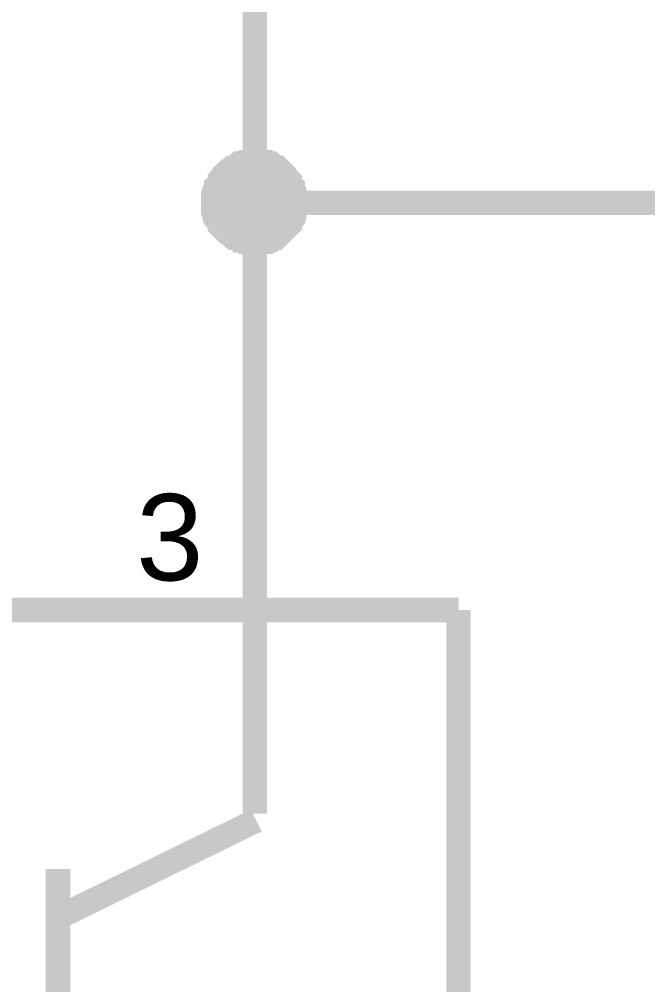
# Model space of a CAD drawing. Header units: millimetres. Extents: x -2024 to 917, y -725 to 13.
# Drawn here: x -1981.77 to -1974.06, y -621.27 to -609.42 of the extents above; entities that cross this region are included whole.
import ezdxf

# ---------------------------------------------------------------- set-up
doc = ezdxf.new("R2010")
doc.units = ezdxf.units.MM
doc.styles.get("Standard").update_dxf_attribs({"font": 'arial.ttf'})

msp = doc.modelspace()

# ---------------------------------------------------------------- linework, layer by layer
at = {"color": 7}
for points, const_width in [([(-1978.879, -609.174), (-1978.879, -611.675), (-1978.879, -614.175)], 0.3), ([(-1979.393, -611.675), (-1979.393, -611.641), (-1979.393, -611.625), (-1979.393, -611.592), (-1979.376, -611.575), (-1979.376, -611.542), (-1979.376, -611.526), (-1979.359, -611.492), (-1979.359, -611.476), (-1979.343, -611.459), (-1979.326, -611.426), (-1979.31, -611.41), (-1979.31, -611.393), (-1979.293, -611.377), (-1979.277, -611.343), (-1979.26, -611.327), (-1979.244, -611.31), (-1979.227, -611.294), (-1979.21, -611.277), (-1979.177, -611.261), (-1979.161, -611.244), (-1979.144, -611.244), (-1979.128, -611.227), (-1979.095, -611.211), (-1979.078, -611.194), (-1979.061, -611.194), (-1979.028, -611.178), (-1979.012, -611.178), (-1978.979, -611.178), (-1978.962, -611.161), (-1978.929, -611.161), (-1978.913, -611.161), (-1978.879, -611.161)], 0.3), ([(-1979.393, -611.675), (-1979.393, -611.641), (-1979.393, -611.625), (-1979.393, -611.592), (-1979.376, -611.575), (-1979.376, -611.542), (-1979.376, -611.526), (-1979.359, -611.492), (-1979.359, -611.476), (-1979.343, -611.459), (-1979.326, -611.426), (-1979.31, -611.41), (-1979.31, -611.393), (-1979.293, -611.377), (-1979.277, -611.343), (-1979.26, -611.327), (-1979.244, -611.31), (-1979.227, -611.294), (-1979.21, -611.277), (-1979.177, -611.261), (-1979.161, -611.244), (-1979.144, -611.244), (-1979.128, -611.227), (-1979.095, -611.211), (-1979.078, -611.194), (-1979.061, -611.194), (-1979.028, -611.178), (-1979.012, -611.178), (-1978.979, -611.178), (-1978.962, -611.161), (-1978.929, -611.161), (-1978.913, -611.161), (-1978.879, -611.161)], 0.3), ([(-1979.393, -611.675), (-1979.393, -611.641), (-1979.393, -611.625), (-1979.393, -611.592), (-1979.376, -611.575), (-1979.376, -611.542), (-1979.376, -611.526), (-1979.359, -611.492), (-1979.359, -611.476), (-1979.343, -611.459), (-1979.326, -611.426), (-1979.31, -611.41), (-1979.31, -611.393), (-1979.293, -611.377), (-1979.277, -611.343), (-1979.26, -611.327), (-1979.244, -611.31), (-1979.227, -611.294), (-1979.21, -611.277), (-1979.177, -611.261), (-1979.161, -611.244), (-1979.144, -611.244), (-1979.128, -611.227), (-1979.095, -611.211), (-1979.078, -611.194), (-1979.061, -611.194), (-1979.028, -611.178), (-1979.012, -611.178), (-1978.979, -611.178), (-1978.962, -611.161), (-1978.929, -611.161), (-1978.913, -611.161), (-1978.879, -611.161)], 0.3), ([(-1979.393, -611.675), (-1979.393, -611.641), (-1979.393, -611.625), (-1979.393, -611.592), (-1979.376, -611.575), (-1979.376, -611.542), (-1979.376, -611.526), (-1979.359, -611.492), (-1979.359, -611.476), (-1979.343, -611.459), (-1979.326, -611.426), (-1979.31, -611.41), (-1979.31, -611.393), (-1979.293, -611.377), (-1979.277, -611.343), (-1979.26, -611.327), (-1979.244, -611.31), (-1979.227, -611.294), (-1979.21, -611.277), (-1979.177, -611.261), (-1979.161, -611.244), (-1979.144, -611.244), (-1979.128, -611.227), (-1979.095, -611.211), (-1979.078, -611.194), (-1979.061, -611.194), (-1979.028, -611.178), (-1979.012, -611.178), (-1978.979, -611.178), (-1978.962, -611.161), (-1978.929, -611.161), (-1978.913, -611.161), (-1978.879, -611.161)], 0.3), ([(-1978.879, -611.161), (-1978.879, -611.161)], 0.3), ([(-1978.879, -611.161), (-1978.846, -611.161), (-1978.83, -611.161), (-1978.797, -611.161), (-1978.78, -611.178), (-1978.747, -611.178), (-1978.73, -611.178), (-1978.714, -611.194), (-1978.681, -611.194), (-1978.664, -611.211), (-1978.648, -611.227), (-1978.615, -611.244), (-1978.598, -611.244), (-1978.582, -611.261), (-1978.565, -611.277), (-1978.548, -611.294), (-1978.532, -611.31), (-1978.515, -611.327), (-1978.499, -611.343), (-1978.482, -611.377), (-1978.466, -611.393), (-1978.449, -611.41), (-1978.449, -611.426), (-1978.433, -611.459), (-1978.416, -611.476), (-1978.416, -611.492), (-1978.399, -611.526), (-1978.399, -611.542), (-1978.399, -611.575), (-1978.383, -611.592), (-1978.383, -611.625), (-1978.383, -611.641), (-1978.383, -611.675)], 0.3), ([(-1978.879, -611.161), (-1978.879, -611.161)], 0.3), ([(-1978.879, -611.161), (-1978.846, -611.161), (-1978.83, -611.161), (-1978.797, -611.161), (-1978.78, -611.178), (-1978.747, -611.178), (-1978.73, -611.178), (-1978.714, -611.194), (-1978.681, -611.194), (-1978.664, -611.211), (-1978.648, -611.227), (-1978.615, -611.244), (-1978.598, -611.244), (-1978.582, -611.261), (-1978.565, -611.277), (-1978.548, -611.294), (-1978.532, -611.31), (-1978.515, -611.327), (-1978.499, -611.343), (-1978.482, -611.377), (-1978.466, -611.393), (-1978.449, -611.41), (-1978.449, -611.426), (-1978.433, -611.459), (-1978.416, -611.476), (-1978.416, -611.492), (-1978.399, -611.526), (-1978.399, -611.542), (-1978.399, -611.575), (-1978.383, -611.592), (-1978.383, -611.625), (-1978.383, -611.641), (-1978.383, -611.675)], 0.3), ([(-1978.879, -611.161), (-1978.879, -611.161)], 0.3), ([(-1978.879, -611.161), (-1978.846, -611.161), (-1978.83, -611.161), (-1978.797, -611.161), (-1978.78, -611.178), (-1978.747, -611.178), (-1978.73, -611.178), (-1978.714, -611.194), (-1978.681, -611.194), (-1978.664, -611.211), (-1978.648, -611.227), (-1978.615, -611.244), (-1978.598, -611.244), (-1978.582, -611.261), (-1978.565, -611.277), (-1978.548, -611.294), (-1978.532, -611.31), (-1978.515, -611.327), (-1978.499, -611.343), (-1978.482, -611.377), (-1978.466, -611.393), (-1978.449, -611.41), (-1978.449, -611.426), (-1978.433, -611.459), (-1978.416, -611.476), (-1978.416, -611.492), (-1978.399, -611.526), (-1978.399, -611.542), (-1978.399, -611.575), (-1978.383, -611.592), (-1978.383, -611.625), (-1978.383, -611.641), (-1978.383, -611.675)], 0.3), ([(-1978.879, -611.161), (-1978.879, -611.161)], 0.3), ([(-1978.879, -611.161), (-1978.846, -611.161), (-1978.83, -611.161), (-1978.797, -611.161), (-1978.78, -611.178), (-1978.747, -611.178), (-1978.73, -611.178), (-1978.714, -611.194), (-1978.681, -611.194), (-1978.664, -611.211), (-1978.648, -611.227), (-1978.615, -611.244), (-1978.598, -611.244), (-1978.582, -611.261), (-1978.565, -611.277), (-1978.548, -611.294), (-1978.532, -611.31), (-1978.515, -611.327), (-1978.499, -611.343), (-1978.482, -611.377), (-1978.466, -611.393), (-1978.449, -611.41), (-1978.449, -611.426), (-1978.433, -611.459), (-1978.416, -611.476), (-1978.416, -611.492), (-1978.399, -611.526), (-1978.399, -611.542), (-1978.399, -611.575), (-1978.383, -611.592), (-1978.383, -611.625), (-1978.383, -611.641), (-1978.383, -611.675)], 0.3), ([(-1979.393, -611.675), (-1979.393, -611.641), (-1979.393, -611.625), (-1979.393, -611.592), (-1979.376, -611.575), (-1979.376, -611.542), (-1979.376, -611.526), (-1979.359, -611.492), (-1979.359, -611.476), (-1979.343, -611.459), (-1979.326, -611.426), (-1979.31, -611.41), (-1979.31, -611.393), (-1979.293, -611.377), (-1979.277, -611.343), (-1979.26, -611.327), (-1979.244, -611.31), (-1979.227, -611.294), (-1979.21, -611.277), (-1979.177, -611.261), (-1979.161, -611.244), (-1979.144, -611.244), (-1979.128, -611.227), (-1979.095, -611.211), (-1979.078, -611.194), (-1979.061, -611.194), (-1979.028, -611.178), (-1979.012, -611.178), (-1978.979, -611.178), (-1978.962, -611.161), (-1978.929, -611.161), (-1978.913, -611.161), (-1978.879, -611.161)], 0.0991), ([(-1979.393, -611.675), (-1979.393, -611.641), (-1979.393, -611.625), (-1979.393, -611.592), (-1979.376, -611.575), (-1979.376, -611.542), (-1979.376, -611.526), (-1979.359, -611.492), (-1979.359, -611.476), (-1979.343, -611.459), (-1979.326, -611.426), (-1979.31, -611.41), (-1979.31, -611.393), (-1979.293, -611.377), (-1979.277, -611.343), (-1979.26, -611.327), (-1979.244, -611.31), (-1979.227, -611.294), (-1979.21, -611.277), (-1979.177, -611.261), (-1979.161, -611.244), (-1979.144, -611.244), (-1979.128, -611.227), (-1979.095, -611.211), (-1979.078, -611.194), (-1979.061, -611.194), (-1979.028, -611.178), (-1979.012, -611.178), (-1978.979, -611.178), (-1978.962, -611.161), (-1978.929, -611.161), (-1978.913, -611.161), (-1978.879, -611.161)], 0.0991), ([(-1979.393, -611.675), (-1979.393, -611.641), (-1979.393, -611.625), (-1979.393, -611.592), (-1979.376, -611.575), (-1979.376, -611.542), (-1979.376, -611.526), (-1979.359, -611.492), (-1979.359, -611.476), (-1979.343, -611.459), (-1979.326, -611.426), (-1979.31, -611.41), (-1979.31, -611.393), (-1979.293, -611.377), (-1979.277, -611.343), (-1979.26, -611.327), (-1979.244, -611.31), (-1979.227, -611.294), (-1979.21, -611.277), (-1979.177, -611.261), (-1979.161, -611.244), (-1979.144, -611.244), (-1979.128, -611.227), (-1979.095, -611.211), (-1979.078, -611.194), (-1979.061, -611.194), (-1979.028, -611.178), (-1979.012, -611.178), (-1978.979, -611.178), (-1978.962, -611.161), (-1978.929, -611.161), (-1978.913, -611.161), (-1978.879, -611.161)], 0.0991), ([(-1979.393, -611.675), (-1979.393, -611.641), (-1979.393, -611.625), (-1979.393, -611.592), (-1979.376, -611.575), (-1979.376, -611.542), (-1979.376, -611.526), (-1979.359, -611.492), (-1979.359, -611.476), (-1979.343, -611.459), (-1979.326, -611.426), (-1979.31, -611.41), (-1979.31, -611.393), (-1979.293, -611.377), (-1979.277, -611.343), (-1979.26, -611.327), (-1979.244, -611.31), (-1979.227, -611.294), (-1979.21, -611.277), (-1979.177, -611.261), (-1979.161, -611.244), (-1979.144, -611.244), (-1979.128, -611.227), (-1979.095, -611.211), (-1979.078, -611.194), (-1979.061, -611.194), (-1979.028, -611.178), (-1979.012, -611.178), (-1978.979, -611.178), (-1978.962, -611.161), (-1978.929, -611.161), (-1978.913, -611.161), (-1978.879, -611.161)], 0.0991), ([(-1978.879, -611.161), (-1978.879, -611.161)], 0.0991), ([(-1978.879, -611.161), (-1978.846, -611.161), (-1978.83, -611.161), (-1978.797, -611.161), (-1978.78, -611.178), (-1978.747, -611.178), (-1978.73, -611.178), (-1978.714, -611.194), (-1978.681, -611.194), (-1978.664, -611.211), (-1978.648, -611.227), (-1978.615, -611.244), (-1978.598, -611.244), (-1978.582, -611.261), (-1978.565, -611.277), (-1978.548, -611.294), (-1978.532, -611.31), (-1978.515, -611.327), (-1978.499, -611.343), (-1978.482, -611.377), (-1978.466, -611.393), (-1978.449, -611.41), (-1978.449, -611.426), (-1978.433, -611.459), (-1978.416, -611.476), (-1978.416, -611.492), (-1978.399, -611.526), (-1978.399, -611.542), (-1978.399, -611.575), (-1978.383, -611.592), (-1978.383, -611.625), (-1978.383, -611.641), (-1978.383, -611.675)], 0.0991), ([(-1978.879, -611.161), (-1978.879, -611.161)], 0.0991), ([(-1978.879, -611.161), (-1978.846, -611.161), (-1978.83, -611.161), (-1978.797, -611.161), (-1978.78, -611.178), (-1978.747, -611.178), (-1978.73, -611.178), (-1978.714, -611.194), (-1978.681, -611.194), (-1978.664, -611.211), (-1978.648, -611.227), (-1978.615, -611.244), (-1978.598, -611.244), (-1978.582, -611.261), (-1978.565, -611.277), (-1978.548, -611.294), (-1978.532, -611.31), (-1978.515, -611.327), (-1978.499, -611.343), (-1978.482, -611.377), (-1978.466, -611.393), (-1978.449, -611.41), (-1978.449, -611.426), (-1978.433, -611.459), (-1978.416, -611.476), (-1978.416, -611.492), (-1978.399, -611.526), (-1978.399, -611.542), (-1978.399, -611.575), (-1978.383, -611.592), (-1978.383, -611.625), (-1978.383, -611.641), (-1978.383, -611.675)], 0.0991), ([(-1978.879, -611.161), (-1978.879, -611.161)], 0.0991), ([(-1978.879, -611.161), (-1978.846, -611.161), (-1978.83, -611.161), (-1978.797, -611.161), (-1978.78, -611.178), (-1978.747, -611.178), (-1978.73, -611.178), (-1978.714, -611.194), (-1978.681, -611.194), (-1978.664, -611.211), (-1978.648, -611.227), (-1978.615, -611.244), (-1978.598, -611.244), (-1978.582, -611.261), (-1978.565, -611.277), (-1978.548, -611.294), (-1978.532, -611.31), (-1978.515, -611.327), (-1978.499, -611.343), (-1978.482, -611.377), (-1978.466, -611.393), (-1978.449, -611.41), (-1978.449, -611.426), (-1978.433, -611.459), (-1978.416, -611.476), (-1978.416, -611.492), (-1978.399, -611.526), (-1978.399, -611.542), (-1978.399, -611.575), (-1978.383, -611.592), (-1978.383, -611.625), (-1978.383, -611.641), (-1978.383, -611.675)], 0.0991), ([(-1978.879, -611.161), (-1978.879, -611.161)], 0.0991), ([(-1978.879, -611.161), (-1978.846, -611.161), (-1978.83, -611.161), (-1978.797, -611.161), (-1978.78, -611.178), (-1978.747, -611.178), (-1978.73, -611.178), (-1978.714, -611.194), (-1978.681, -611.194), (-1978.664, -611.211), (-1978.648, -611.227), (-1978.615, -611.244), (-1978.598, -611.244), (-1978.582, -611.261), (-1978.565, -611.277), (-1978.548, -611.294), (-1978.532, -611.31), (-1978.515, -611.327), (-1978.499, -611.343), (-1978.482, -611.377), (-1978.466, -611.393), (-1978.449, -611.41), (-1978.449, -611.426), (-1978.433, -611.459), (-1978.416, -611.476), (-1978.416, -611.492), (-1978.399, -611.526), (-1978.399, -611.542), (-1978.399, -611.575), (-1978.383, -611.592), (-1978.383, -611.625), (-1978.383, -611.641), (-1978.383, -611.675)], 0.0991), ([(-1978.879, -612.171), (-1978.913, -612.171), (-1978.929, -612.171), (-1978.962, -612.171), (-1978.979, -612.155), (-1979.012, -612.155), (-1979.028, -612.155), (-1979.061, -612.138), (-1979.078, -612.138), (-1979.095, -612.122), (-1979.128, -612.105), (-1979.144, -612.105), (-1979.161, -612.089), (-1979.177, -612.072), (-1979.21, -612.055), (-1979.227, -612.039), (-1979.244, -612.022), (-1979.26, -612.006), (-1979.277, -611.989), (-1979.293, -611.973), (-1979.31, -611.956), (-1979.31, -611.94), (-1979.326, -611.906), (-1979.343, -611.89), (-1979.359, -611.873), (-1979.359, -611.84), (-1979.376, -611.824), (-1979.376, -611.807), (-1979.376, -611.774), (-1979.393, -611.757), (-1979.393, -611.724), (-1979.393, -611.708), (-1979.393, -611.675)], 0.3), ([(-1979.393, -611.675), (-1979.393, -611.675)], 0.3), ([(-1978.879, -612.171), (-1978.913, -612.171), (-1978.929, -612.171), (-1978.962, -612.171), (-1978.979, -612.155), (-1979.012, -612.155), (-1979.028, -612.155), (-1979.061, -612.138), (-1979.078, -612.138), (-1979.095, -612.122), (-1979.128, -612.105), (-1979.144, -612.105), (-1979.161, -612.089), (-1979.177, -612.072), (-1979.21, -612.055), (-1979.227, -612.039), (-1979.244, -612.022), (-1979.26, -612.006), (-1979.277, -611.989), (-1979.293, -611.973), (-1979.31, -611.956), (-1979.31, -611.94), (-1979.326, -611.906), (-1979.343, -611.89), (-1979.359, -611.873), (-1979.359, -611.84), (-1979.376, -611.824), (-1979.376, -611.807), (-1979.376, -611.774), (-1979.393, -611.757), (-1979.393, -611.724), (-1979.393, -611.708), (-1979.393, -611.675)], 0.3), ([(-1979.393, -611.675), (-1979.393, -611.675)], 0.3), ([(-1978.879, -612.171), (-1978.913, -612.171), (-1978.929, -612.171), (-1978.962, -612.171), (-1978.979, -612.155), (-1979.012, -612.155), (-1979.028, -612.155), (-1979.061, -612.138), (-1979.078, -612.138), (-1979.095, -612.122), (-1979.128, -612.105), (-1979.144, -612.105), (-1979.161, -612.089), (-1979.177, -612.072), (-1979.21, -612.055), (-1979.227, -612.039), (-1979.244, -612.022), (-1979.26, -612.006), (-1979.277, -611.989), (-1979.293, -611.973), (-1979.31, -611.956), (-1979.31, -611.94), (-1979.326, -611.906), (-1979.343, -611.89), (-1979.359, -611.873), (-1979.359, -611.84), (-1979.376, -611.824), (-1979.376, -611.807), (-1979.376, -611.774), (-1979.393, -611.757), (-1979.393, -611.724), (-1979.393, -611.708), (-1979.393, -611.675)], 0.3), ([(-1979.393, -611.675), (-1979.393, -611.675)], 0.3), ([(-1978.879, -612.171), (-1978.913, -612.171), (-1978.929, -612.171), (-1978.962, -612.171), (-1978.979, -612.155), (-1979.012, -612.155), (-1979.028, -612.155), (-1979.061, -612.138), (-1979.078, -612.138), (-1979.095, -612.122), (-1979.128, -612.105), (-1979.144, -612.105), (-1979.161, -612.089), (-1979.177, -612.072), (-1979.21, -612.055), (-1979.227, -612.039), (-1979.244, -612.022), (-1979.26, -612.006), (-1979.277, -611.989), (-1979.293, -611.973), (-1979.31, -611.956), (-1979.31, -611.94), (-1979.326, -611.906), (-1979.343, -611.89), (-1979.359, -611.873), (-1979.359, -611.84), (-1979.376, -611.824), (-1979.376, -611.807), (-1979.376, -611.774), (-1979.393, -611.757), (-1979.393, -611.724), (-1979.393, -611.708), (-1979.393, -611.675)], 0.3), ([(-1979.393, -611.675), (-1979.393, -611.675)], 0.3), ([(-1978.383, -611.675), (-1978.383, -611.708), (-1978.383, -611.724), (-1978.383, -611.757), (-1978.399, -611.774), (-1978.399, -611.807), (-1978.399, -611.824), (-1978.416, -611.84), (-1978.416, -611.873), (-1978.433, -611.89), (-1978.449, -611.906), (-1978.449, -611.94), (-1978.466, -611.956), (-1978.482, -611.973), (-1978.499, -611.989), (-1978.515, -612.006), (-1978.532, -612.022), (-1978.548, -612.039), (-1978.565, -612.055), (-1978.582, -612.072), (-1978.598, -612.089), (-1978.615, -612.105), (-1978.648, -612.105), (-1978.664, -612.122), (-1978.681, -612.138), (-1978.714, -612.138), (-1978.73, -612.155), (-1978.747, -612.155), (-1978.78, -612.155), (-1978.797, -612.171), (-1978.83, -612.171), (-1978.846, -612.171), (-1978.879, -612.171)], 0.3), ([(-1968.883, -617.917), (-1968.883, -611.675), (-1978.879, -611.675)], 0.3), ([(-1978.383, -611.675), (-1978.383, -611.708), (-1978.383, -611.724), (-1978.383, -611.757), (-1978.399, -611.774), (-1978.399, -611.807), (-1978.399, -611.824), (-1978.416, -611.84), (-1978.416, -611.873), (-1978.433, -611.89), (-1978.449, -611.906), (-1978.449, -611.94), (-1978.466, -611.956), (-1978.482, -611.973), (-1978.499, -611.989), (-1978.515, -612.006), (-1978.532, -612.022), (-1978.548, -612.039), (-1978.565, -612.055), (-1978.582, -612.072), (-1978.598, -612.089), (-1978.615, -612.105), (-1978.648, -612.105), (-1978.664, -612.122), (-1978.681, -612.138), (-1978.714, -612.138), (-1978.73, -612.155), (-1978.747, -612.155), (-1978.78, -612.155), (-1978.797, -612.171), (-1978.83, -612.171), (-1978.846, -612.171), (-1978.879, -612.171)], 0.3), ([(-1978.383, -611.675), (-1978.383, -611.708), (-1978.383, -611.724), (-1978.383, -611.757), (-1978.399, -611.774), (-1978.399, -611.807), (-1978.399, -611.824), (-1978.416, -611.84), (-1978.416, -611.873), (-1978.433, -611.89), (-1978.449, -611.906), (-1978.449, -611.94), (-1978.466, -611.956), (-1978.482, -611.973), (-1978.499, -611.989), (-1978.515, -612.006), (-1978.532, -612.022), (-1978.548, -612.039), (-1978.565, -612.055), (-1978.582, -612.072), (-1978.598, -612.089), (-1978.615, -612.105), (-1978.648, -612.105), (-1978.664, -612.122), (-1978.681, -612.138), (-1978.714, -612.138), (-1978.73, -612.155), (-1978.747, -612.155), (-1978.78, -612.155), (-1978.797, -612.171), (-1978.83, -612.171), (-1978.846, -612.171), (-1978.879, -612.171)], 0.3), ([(-1978.383, -611.675), (-1978.383, -611.708), (-1978.383, -611.724), (-1978.383, -611.757), (-1978.399, -611.774), (-1978.399, -611.807), (-1978.399, -611.824), (-1978.416, -611.84), (-1978.416, -611.873), (-1978.433, -611.89), (-1978.449, -611.906), (-1978.449, -611.94), (-1978.466, -611.956), (-1978.482, -611.973), (-1978.499, -611.989), (-1978.515, -612.006), (-1978.532, -612.022), (-1978.548, -612.039), (-1978.565, -612.055), (-1978.582, -612.072), (-1978.598, -612.089), (-1978.615, -612.105), (-1978.648, -612.105), (-1978.664, -612.122), (-1978.681, -612.138), (-1978.714, -612.138), (-1978.73, -612.155), (-1978.747, -612.155), (-1978.78, -612.155), (-1978.797, -612.171), (-1978.83, -612.171), (-1978.846, -612.171), (-1978.879, -612.171)], 0.3), ([(-1978.383, -611.675), (-1978.383, -611.675), (-1978.383, -611.675), (-1978.383, -611.675), (-1978.383, -611.675), (-1978.383, -611.675), (-1978.383, -611.675), (-1978.383, -611.675), (-1978.383, -611.675), (-1978.383, -611.675), (-1978.383, -611.675), (-1978.383, -611.675), (-1978.383, -611.675), (-1978.383, -611.675), (-1978.383, -611.675), (-1978.383, -611.675), (-1978.383, -611.675), (-1978.383, -611.675), (-1978.383, -611.675), (-1978.383, -611.675), (-1978.383, -611.675), (-1978.383, -611.675), (-1978.383, -611.675), (-1978.383, -611.675), (-1978.383, -611.675), (-1978.383, -611.675), (-1978.383, -611.675), (-1978.383, -611.675), (-1978.383, -611.675), (-1978.383, -611.675), (-1978.383, -611.675), (-1978.383, -611.675), (-1978.383, -611.675)], 0.3), ([(-1978.383, -611.675), (-1978.383, -611.675)], 0.3), ([(-1978.383, -611.675), (-1978.383, -611.675), (-1978.383, -611.675), (-1978.383, -611.675), (-1978.383, -611.675), (-1978.383, -611.675), (-1978.383, -611.675), (-1978.383, -611.675), (-1978.383, -611.675), (-1978.383, -611.675), (-1978.383, -611.675), (-1978.383, -611.675), (-1978.383, -611.675), (-1978.383, -611.675), (-1978.383, -611.675), (-1978.383, -611.675), (-1978.383, -611.675), (-1978.383, -611.675), (-1978.383, -611.675), (-1978.383, -611.675), (-1978.383, -611.675), (-1978.383, -611.675), (-1978.383, -611.675), (-1978.383, -611.675), (-1978.383, -611.675), (-1978.383, -611.675), (-1978.383, -611.675), (-1978.383, -611.675), (-1978.383, -611.675), (-1978.383, -611.675), (-1978.383, -611.675), (-1978.383, -611.675), (-1978.383, -611.675)], 0.3), ([(-1978.383, -611.675), (-1978.383, -611.675)], 0.3), ([(-1978.383, -611.675), (-1978.383, -611.675), (-1978.383, -611.675), (-1978.383, -611.675), (-1978.383, -611.675), (-1978.383, -611.675), (-1978.383, -611.675), (-1978.383, -611.675), (-1978.383, -611.675), (-1978.383, -611.675), (-1978.383, -611.675), (-1978.383, -611.675), (-1978.383, -611.675), (-1978.383, -611.675), (-1978.383, -611.675), (-1978.383, -611.675), (-1978.383, -611.675), (-1978.383, -611.675), (-1978.383, -611.675), (-1978.383, -611.675), (-1978.383, -611.675), (-1978.383, -611.675), (-1978.383, -611.675), (-1978.383, -611.675), (-1978.383, -611.675), (-1978.383, -611.675), (-1978.383, -611.675), (-1978.383, -611.675), (-1978.383, -611.675), (-1978.383, -611.675), (-1978.383, -611.675), (-1978.383, -611.675), (-1978.383, -611.675)], 0.3), ([(-1978.383, -611.675), (-1978.383, -611.675)], 0.3), ([(-1978.383, -611.675), (-1978.383, -611.675), (-1978.383, -611.675), (-1978.383, -611.675), (-1978.383, -611.675), (-1978.383, -611.675), (-1978.383, -611.675), (-1978.383, -611.675), (-1978.383, -611.675), (-1978.383, -611.675), (-1978.383, -611.675), (-1978.383, -611.675), (-1978.383, -611.675), (-1978.383, -611.675), (-1978.383, -611.675), (-1978.383, -611.675), (-1978.383, -611.675), (-1978.383, -611.675), (-1978.383, -611.675), (-1978.383, -611.675), (-1978.383, -611.675), (-1978.383, -611.675), (-1978.383, -611.675), (-1978.383, -611.675), (-1978.383, -611.675), (-1978.383, -611.675), (-1978.383, -611.675), (-1978.383, -611.675), (-1978.383, -611.675), (-1978.383, -611.675), (-1978.383, -611.675), (-1978.383, -611.675), (-1978.383, -611.675)], 0.3), ([(-1978.383, -611.675), (-1978.383, -611.675)], 0.3), ([(-1978.879, -612.171), (-1978.913, -612.171), (-1978.929, -612.171), (-1978.962, -612.171), (-1978.979, -612.155), (-1979.012, -612.155), (-1979.028, -612.155), (-1979.061, -612.138), (-1979.078, -612.138), (-1979.095, -612.122), (-1979.128, -612.105), (-1979.144, -612.105), (-1979.161, -612.089), (-1979.177, -612.072), (-1979.21, -612.055), (-1979.227, -612.039), (-1979.244, -612.022), (-1979.26, -612.006), (-1979.277, -611.989), (-1979.293, -611.973), (-1979.31, -611.956), (-1979.31, -611.94), (-1979.326, -611.906), (-1979.343, -611.89), (-1979.359, -611.873), (-1979.359, -611.84), (-1979.376, -611.824), (-1979.376, -611.807), (-1979.376, -611.774), (-1979.393, -611.757), (-1979.393, -611.724), (-1979.393, -611.708), (-1979.393, -611.675)], 0.0991), ([(-1979.393, -611.675), (-1979.393, -611.675)], 0.0991), ([(-1978.879, -612.171), (-1978.913, -612.171), (-1978.929, -612.171), (-1978.962, -612.171), (-1978.979, -612.155), (-1979.012, -612.155), (-1979.028, -612.155), (-1979.061, -612.138), (-1979.078, -612.138), (-1979.095, -612.122), (-1979.128, -612.105), (-1979.144, -612.105), (-1979.161, -612.089), (-1979.177, -612.072), (-1979.21, -612.055), (-1979.227, -612.039), (-1979.244, -612.022), (-1979.26, -612.006), (-1979.277, -611.989), (-1979.293, -611.973), (-1979.31, -611.956), (-1979.31, -611.94), (-1979.326, -611.906), (-1979.343, -611.89), (-1979.359, -611.873), (-1979.359, -611.84), (-1979.376, -611.824), (-1979.376, -611.807), (-1979.376, -611.774), (-1979.393, -611.757), (-1979.393, -611.724), (-1979.393, -611.708), (-1979.393, -611.675)], 0.0991), ([(-1979.393, -611.675), (-1979.393, -611.675)], 0.0991), ([(-1978.879, -612.171), (-1978.913, -612.171), (-1978.929, -612.171), (-1978.962, -612.171), (-1978.979, -612.155), (-1979.012, -612.155), (-1979.028, -612.155), (-1979.061, -612.138), (-1979.078, -612.138), (-1979.095, -612.122), (-1979.128, -612.105), (-1979.144, -612.105), (-1979.161, -612.089), (-1979.177, -612.072), (-1979.21, -612.055), (-1979.227, -612.039), (-1979.244, -612.022), (-1979.26, -612.006), (-1979.277, -611.989), (-1979.293, -611.973), (-1979.31, -611.956), (-1979.31, -611.94), (-1979.326, -611.906), (-1979.343, -611.89), (-1979.359, -611.873), (-1979.359, -611.84), (-1979.376, -611.824), (-1979.376, -611.807), (-1979.376, -611.774), (-1979.393, -611.757), (-1979.393, -611.724), (-1979.393, -611.708), (-1979.393, -611.675)], 0.0991), ([(-1979.393, -611.675), (-1979.393, -611.675)], 0.0991), ([(-1978.879, -612.171), (-1978.913, -612.171), (-1978.929, -612.171), (-1978.962, -612.171), (-1978.979, -612.155), (-1979.012, -612.155), (-1979.028, -612.155), (-1979.061, -612.138), (-1979.078, -612.138), (-1979.095, -612.122), (-1979.128, -612.105), (-1979.144, -612.105), (-1979.161, -612.089), (-1979.177, -612.072), (-1979.21, -612.055), (-1979.227, -612.039), (-1979.244, -612.022), (-1979.26, -612.006), (-1979.277, -611.989), (-1979.293, -611.973), (-1979.31, -611.956), (-1979.31, -611.94), (-1979.326, -611.906), (-1979.343, -611.89), (-1979.359, -611.873), (-1979.359, -611.84), (-1979.376, -611.824), (-1979.376, -611.807), (-1979.376, -611.774), (-1979.393, -611.757), (-1979.393, -611.724), (-1979.393, -611.708), (-1979.393, -611.675)], 0.0991), ([(-1979.393, -611.675), (-1979.393, -611.675)], 0.0991), ([(-1978.383, -611.675), (-1978.383, -611.708), (-1978.383, -611.724), (-1978.383, -611.757), (-1978.399, -611.774), (-1978.399, -611.807), (-1978.399, -611.824), (-1978.416, -611.84), (-1978.416, -611.873), (-1978.433, -611.89), (-1978.449, -611.906), (-1978.449, -611.94), (-1978.466, -611.956), (-1978.482, -611.973), (-1978.499, -611.989), (-1978.515, -612.006), (-1978.532, -612.022), (-1978.548, -612.039), (-1978.565, -612.055), (-1978.582, -612.072), (-1978.598, -612.089), (-1978.615, -612.105), (-1978.648, -612.105), (-1978.664, -612.122), (-1978.681, -612.138), (-1978.714, -612.138), (-1978.73, -612.155), (-1978.747, -612.155), (-1978.78, -612.155), (-1978.797, -612.171), (-1978.83, -612.171), (-1978.846, -612.171), (-1978.879, -612.171)], 0.0991), ([(-1978.383, -611.675), (-1978.383, -611.708), (-1978.383, -611.724), (-1978.383, -611.757), (-1978.399, -611.774), (-1978.399, -611.807), (-1978.399, -611.824), (-1978.416, -611.84), (-1978.416, -611.873), (-1978.433, -611.89), (-1978.449, -611.906), (-1978.449, -611.94), (-1978.466, -611.956), (-1978.482, -611.973), (-1978.499, -611.989), (-1978.515, -612.006), (-1978.532, -612.022), (-1978.548, -612.039), (-1978.565, -612.055), (-1978.582, -612.072), (-1978.598, -612.089), (-1978.615, -612.105), (-1978.648, -612.105), (-1978.664, -612.122), (-1978.681, -612.138), (-1978.714, -612.138), (-1978.73, -612.155), (-1978.747, -612.155), (-1978.78, -612.155), (-1978.797, -612.171), (-1978.83, -612.171), (-1978.846, -612.171), (-1978.879, -612.171)], 0.0991), ([(-1978.383, -611.675), (-1978.383, -611.708), (-1978.383, -611.724), (-1978.383, -611.757), (-1978.399, -611.774), (-1978.399, -611.807), (-1978.399, -611.824), (-1978.416, -611.84), (-1978.416, -611.873), (-1978.433, -611.89), (-1978.449, -611.906), (-1978.449, -611.94), (-1978.466, -611.956), (-1978.482, -611.973), (-1978.499, -611.989), (-1978.515, -612.006), (-1978.532, -612.022), (-1978.548, -612.039), (-1978.565, -612.055), (-1978.582, -612.072), (-1978.598, -612.089), (-1978.615, -612.105), (-1978.648, -612.105), (-1978.664, -612.122), (-1978.681, -612.138), (-1978.714, -612.138), (-1978.73, -612.155), (-1978.747, -612.155), (-1978.78, -612.155), (-1978.797, -612.171), (-1978.83, -612.171), (-1978.846, -612.171), (-1978.879, -612.171)], 0.0991), ([(-1978.383, -611.675), (-1978.383, -611.708), (-1978.383, -611.724), (-1978.383, -611.757), (-1978.399, -611.774), (-1978.399, -611.807), (-1978.399, -611.824), (-1978.416, -611.84), (-1978.416, -611.873), (-1978.433, -611.89), (-1978.449, -611.906), (-1978.449, -611.94), (-1978.466, -611.956), (-1978.482, -611.973), (-1978.499, -611.989), (-1978.515, -612.006), (-1978.532, -612.022), (-1978.548, -612.039), (-1978.565, -612.055), (-1978.582, -612.072), (-1978.598, -612.089), (-1978.615, -612.105), (-1978.648, -612.105), (-1978.664, -612.122), (-1978.681, -612.138), (-1978.714, -612.138), (-1978.73, -612.155), (-1978.747, -612.155), (-1978.78, -612.155), (-1978.797, -612.171), (-1978.83, -612.171), (-1978.846, -612.171), (-1978.879, -612.171)], 0.0991), ([(-1978.383, -611.675), (-1978.383, -611.675), (-1978.383, -611.675), (-1978.383, -611.675), (-1978.383, -611.675), (-1978.383, -611.675), (-1978.383, -611.675), (-1978.383, -611.675), (-1978.383, -611.675), (-1978.383, -611.675), (-1978.383, -611.675), (-1978.383, -611.675), (-1978.383, -611.675), (-1978.383, -611.675), (-1978.383, -611.675), (-1978.383, -611.675), (-1978.383, -611.675), (-1978.383, -611.675), (-1978.383, -611.675), (-1978.383, -611.675), (-1978.383, -611.675), (-1978.383, -611.675), (-1978.383, -611.675), (-1978.383, -611.675), (-1978.383, -611.675), (-1978.383, -611.675), (-1978.383, -611.675), (-1978.383, -611.675), (-1978.383, -611.675), (-1978.383, -611.675), (-1978.383, -611.675), (-1978.383, -611.675), (-1978.383, -611.675)], 0.0991), ([(-1978.383, -611.675), (-1978.383, -611.675)], 0.0991), ([(-1978.383, -611.675), (-1978.383, -611.675), (-1978.383, -611.675), (-1978.383, -611.675), (-1978.383, -611.675), (-1978.383, -611.675), (-1978.383, -611.675), (-1978.383, -611.675), (-1978.383, -611.675), (-1978.383, -611.675), (-1978.383, -611.675), (-1978.383, -611.675), (-1978.383, -611.675), (-1978.383, -611.675), (-1978.383, -611.675), (-1978.383, -611.675), (-1978.383, -611.675), (-1978.383, -611.675), (-1978.383, -611.675), (-1978.383, -611.675), (-1978.383, -611.675), (-1978.383, -611.675), (-1978.383, -611.675), (-1978.383, -611.675), (-1978.383, -611.675), (-1978.383, -611.675), (-1978.383, -611.675), (-1978.383, -611.675), (-1978.383, -611.675), (-1978.383, -611.675), (-1978.383, -611.675), (-1978.383, -611.675), (-1978.383, -611.675)], 0.0991), ([(-1978.383, -611.675), (-1978.383, -611.675)], 0.0991), ([(-1978.383, -611.675), (-1978.383, -611.675), (-1978.383, -611.675), (-1978.383, -611.675), (-1978.383, -611.675), (-1978.383, -611.675), (-1978.383, -611.675), (-1978.383, -611.675), (-1978.383, -611.675), (-1978.383, -611.675), (-1978.383, -611.675), (-1978.383, -611.675), (-1978.383, -611.675), (-1978.383, -611.675), (-1978.383, -611.675), (-1978.383, -611.675), (-1978.383, -611.675), (-1978.383, -611.675), (-1978.383, -611.675), (-1978.383, -611.675), (-1978.383, -611.675), (-1978.383, -611.675), (-1978.383, -611.675), (-1978.383, -611.675), (-1978.383, -611.675), (-1978.383, -611.675), (-1978.383, -611.675), (-1978.383, -611.675), (-1978.383, -611.675), (-1978.383, -611.675), (-1978.383, -611.675), (-1978.383, -611.675), (-1978.383, -611.675)], 0.0991), ([(-1978.383, -611.675), (-1978.383, -611.675)], 0.0991), ([(-1978.383, -611.675), (-1978.383, -611.675), (-1978.383, -611.675), (-1978.383, -611.675), (-1978.383, -611.675), (-1978.383, -611.675), (-1978.383, -611.675), (-1978.383, -611.675), (-1978.383, -611.675), (-1978.383, -611.675), (-1978.383, -611.675), (-1978.383, -611.675), (-1978.383, -611.675), (-1978.383, -611.675), (-1978.383, -611.675), (-1978.383, -611.675), (-1978.383, -611.675), (-1978.383, -611.675), (-1978.383, -611.675), (-1978.383, -611.675), (-1978.383, -611.675), (-1978.383, -611.675), (-1978.383, -611.675), (-1978.383, -611.675), (-1978.383, -611.675), (-1978.383, -611.675), (-1978.383, -611.675), (-1978.383, -611.675), (-1978.383, -611.675), (-1978.383, -611.675), (-1978.383, -611.675), (-1978.383, -611.675), (-1978.383, -611.675)], 0.0991), ([(-1978.383, -611.675), (-1978.383, -611.675)], 0.0991), ([(-1978.879, -619.176), (-1978.879, -614.175)], 0.3), ([(-1995.133, -616.675), (-1976.38, -616.675)], 0.3), ([(-1976.38, -616.675), (-1976.38, -626.677)], 0.3), ([(-1978.863, -619.259), (-1981.296, -620.451)], 0.3), ([(-1981.296, -619.855), (-1981.296, -623.597)], 0.3)]:
    msp.add_lwpolyline(points, dxfattribs=dict(at, const_width=const_width))
at = {"color": 7, "const_width": 0.508}
msp.add_lwpolyline([(-1979.209, -611.663, 1), (-1978.701, -611.663, 1)], format="xyb", close=True, dxfattribs=at)

# ---------------------------------------------------------------- texts
at = {"color": 7}
msp.add_text('3', height=1.06, dxfattribs=at).set_placement((-1980.336, -616.311))

doc.saveas('drawing.dxf')
